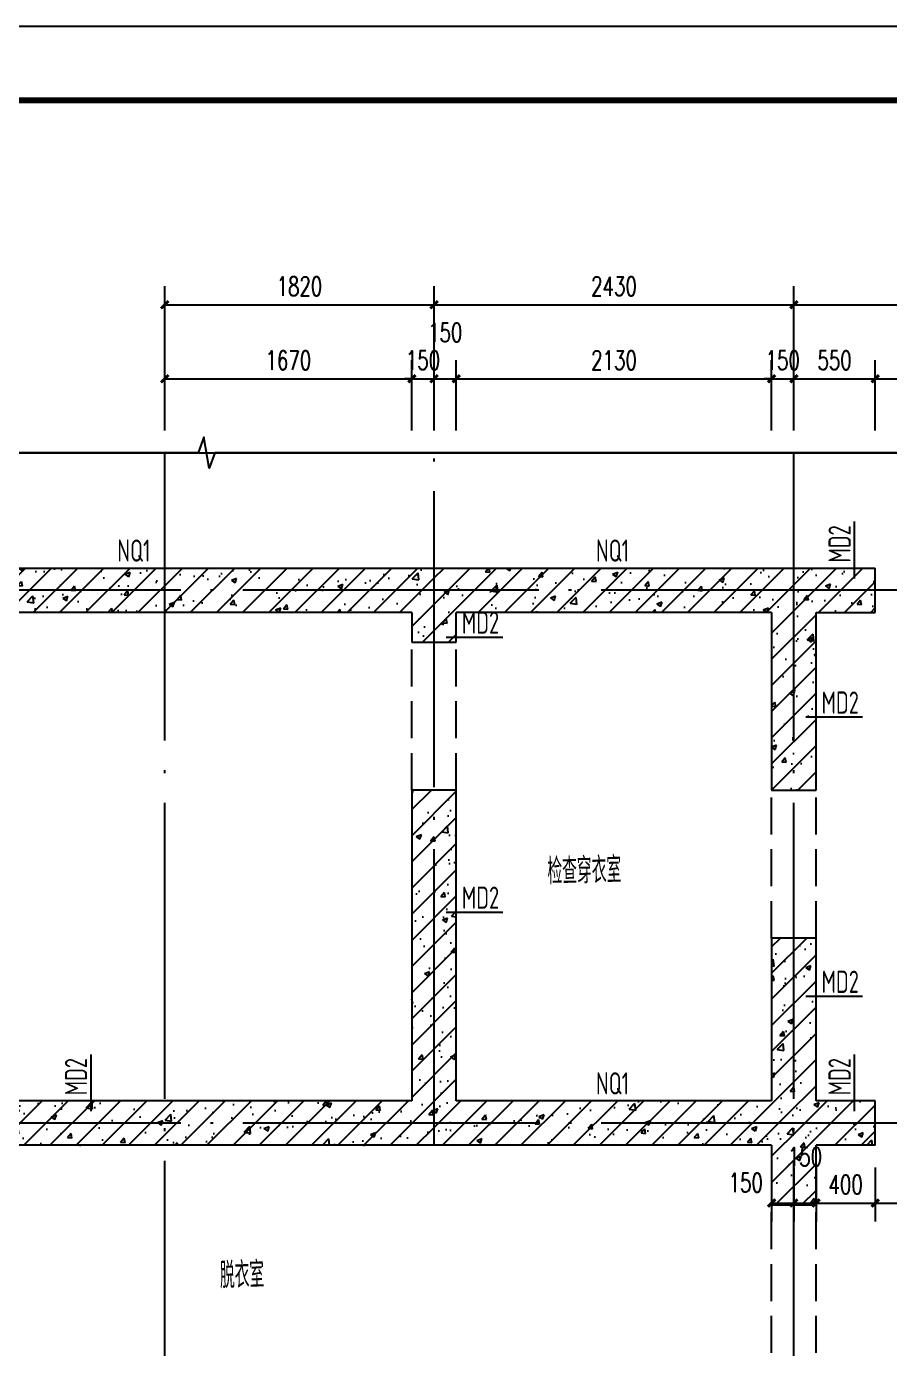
# Model space of a CAD drawing. Extents: x 37906 to 290206, y -18154 to 41246.
# Drawn here: x 132019 to 137850, y 32313 to 41246 of the extents above; entities that cross this region are included whole.
import ezdxf

# ---------------------------------------------------------------- set-up
doc = ezdxf.new("R2010")
doc.units = 0
doc.header["$LTSCALE"] = 1000
doc.header["$MEASUREMENT"] = 0
doc.linetypes.add('__DASH', pattern=[0.35, 0.25, -0.1])
doc.linetypes.add('DOTE', pattern=[2.42, 2, -0.2, 0.02, -0.2])
for name, color, linetype in [('DIM_SYMB', 3, 'Continuous'), ('DOTE', 1, 'DOTE'), ('ECA_TK', 7, 'Continuous'), ('PUB_DIM', 3, 'Continuous'), ('PUB_HATCH', 8, 'Continuous'), ('RF-M', 7, 'Continuous'), ('RF-QT', 30, 'Continuous'), ('TEXT', 7, 'Continuous'), ('tk', 7, 'Continuous')]:
    doc.layers.add(name, color=color, linetype=linetype)
doc.layers.add('RF-WZ', color=110, linetype='Continuous', lineweight=0)
doc.styles.add('8B2_02', font='tssdeng.shx', dxfattribs={"width": 0.6, "bigfont": 'TSSDCHN.shx'})
doc.styles.add('_TCH_DIM_T3', font='SIMPLEX', dxfattribs={"width": 0.705882, "bigfont": 'GBCBIG'})
doc.styles.get("Standard").update_dxf_attribs({"font": 'tssdeng2.shx', "width": 0.7, "bigfont": 'hztxt.shx'})
doc.styles.add('TSSD_Rein', font='tssdeng2.shx', dxfattribs={"width": 0.7, "bigfont": 'tssdchn.shx'})
doc.dimstyles.new('_TCH_ARCH&&50', dxfattribs={"dimtxt": 127.5, "dimasz": 50, "dimexe": 125, "dimexo": 150, "dimgap": 61.25, "dimtad": 1, "dimdec": 0, "dimrnd": 5, "dimzin": 0, "dimdsep": 46, "dimtxsty": '_TCH_DIM_T3', "dimblk": 'ARCHTICK', "dimcen": 0.09, "dimclrt": 7, "dimazin": 2, "dimtfac": 1, "dimtdec": 0, "dimtix": 1, "dimtmove": 2, "dimatfit": 3, "dimfxl": 1, "dimtolj": 1, "dimtzin": 0, "dimarcsym": 0})
pattern_1 = [(45, (-1661801.9, -37604.78), (-88.388348, 88.388348), []), (50, (-1661801.9, -37604.78), (358.63009, -31.376067), [37.5, -412.5]), (355, (-1661801.9, -37604.8), (-69.37567, 376.09607), [30, -330]), (100.4514, (-1661772, -37607.4), (289.25469, 344.71977), [31.870095, -350.571056]), (46.1842, (-1661801.9, -37504.8), (533.62052, -82.75951), [56.25, -618.75]), (96.6356, (-1661757.43, -37511.7), (467.33135, 487.05894), [47.80514, -525.8565]), (351.1842, (-1661801.9, -37504.8), (467.33097, 487.0593), [45, -495]), (21, (-1661751.9, -37529.78), (298.453526, -201.309445), [37.5, -412.5]), (326, (-1661751.9, -37529.8), (121.657666, 362.57502), [30, -330]), (71.4514, (-1661727.03, -37546.56), (420.111314, 161.26525), [31.870095, -350.571056]), (37.5, (-1661801.9, -37604.78), (6.079928, 166.446927), [0, -326, 0, -335, 0, -331.25]), (7.5, (-1661801.9, -37604.78), (131.534769, 197.205856), [0, -191, 0, -318.5, 0, -126.25]), (327.5, (-1661913.4, -37604.78), (266.911218, -11.277436), [0, -125, 0, -390, 0, -517.5]), (317.5, (-1661963.4, -37604.78), (291.593085, 50.05249), [0, -162.5, 0, -259, 0, -367.5])]

# ---------------------------------------------------------------- blocks, each defined once
blk = doc.blocks.new('10B_A1E图框')
at = {"layer": 'ECA_TK'}
blk.add_lwpolyline([(0, 0), (841, 0), (841, 594), (0, 594)], close=True, dxfattribs=at)
at = {"layer": 'ECA_TK', "const_width": 0.8}
blk.add_lwpolyline([(831, 10), (831, 584), (18, 584), (18, 10)], close=True, dxfattribs=at)
blk = doc.blocks.new('_ArchTick')
at = {"color": 0, "linetype": 'ByBlock', "const_width": 0.4}
blk.add_lwpolyline([(-0.5, -0.5), (0.5, 0.5)], dxfattribs=at)
blk = doc.blocks.new('*D370')
at = {"layer": 'Defpoints', "color": 0, "transparency": 16777216}
for p in [(137053.5, 33686.3), (137203.5, 33686.3), (137203.5, 33296.1)]:
    blk.add_point(p, dxfattribs=at)
at = {"layer": 'PUB_DIM', "color": 0, "lineweight": -2, "transparency": 16777216}
for p, q in [((137053.5, 33536.3), (137053.5, 33171.1)), ((137203.5, 33536.3), (137203.5, 33171.1)), ((137053.5, 33296.1), (137203.5, 33296.1))]:
    blk.add_line(p, q, dxfattribs=at)
at = {"layer": 'PUB_DIM', "color": 0, "lineweight": -2, "transparency": 16777216, "xscale": 50, "yscale": 50, "zscale": 50, "rotation": 180}
blk.add_blockref('_ArchTick', (137053.5, 33296.1), dxfattribs=at)
at = {"layer": 'PUB_DIM', "color": 0, "lineweight": -2, "transparency": 16777216, "xscale": 50, "yscale": 50, "zscale": 50}
blk.add_blockref('_ArchTick', (137203.5, 33296.1), dxfattribs=at)
at = {"layer": 'PUB_DIM', "color": 7, "transparency": 16777216, "insert": (136878.5, 33433.6), "char_height": 127.5, "attachment_point": 5, "style": '_TCH_DIM_T3'}
blk.add_mtext('\\A1;150', dxfattribs=at)
blk = doc.blocks.new('*D371')
at = {"layer": 'Defpoints', "color": 0, "transparency": 16777216}
for p in [(137203.5, 33686.3), (137353.5, 33686.3), (137353.5, 33296.1)]:
    blk.add_point(p, dxfattribs=at)
at = {"layer": 'PUB_DIM', "color": 0, "lineweight": -2, "transparency": 16777216}
for p, q in [((137203.5, 33536.3), (137203.5, 33171.1)), ((137353.5, 33536.3), (137353.5, 33171.1)), ((137203.5, 33296.1), (137353.5, 33296.1))]:
    blk.add_line(p, q, dxfattribs=at)
at = {"layer": 'PUB_DIM', "color": 0, "lineweight": -2, "transparency": 16777216, "xscale": 50, "yscale": 50, "zscale": 50, "rotation": 180}
blk.add_blockref('_ArchTick', (137203.5, 33296.1), dxfattribs=at)
at = {"layer": 'PUB_DIM', "color": 0, "lineweight": -2, "transparency": 16777216, "xscale": 50, "yscale": 50, "zscale": 50}
blk.add_blockref('_ArchTick', (137353.5, 33296.1), dxfattribs=at)
at = {"layer": 'PUB_DIM', "color": 7, "transparency": 16777216, "insert": (137278.5, 33608.6), "char_height": 127.5, "attachment_point": 5, "style": '_TCH_DIM_T3'}
blk.add_mtext('\\A1;150', dxfattribs=at)
blk = doc.blocks.new('*D372')
at = {"layer": 'Defpoints', "color": 0, "transparency": 16777216}
for p in [(137353.5, 33686.3), (137753.5, 33686.3), (137753.5, 33296.1)]:
    blk.add_point(p, dxfattribs=at)
at = {"layer": 'PUB_DIM', "color": 0, "lineweight": -2, "transparency": 16777216}
for p, q in [((137353.5, 33536.3), (137353.5, 33171.1)), ((137753.5, 33536.3), (137753.5, 33171.1)), ((137353.5, 33296.1), (137753.5, 33296.1))]:
    blk.add_line(p, q, dxfattribs=at)
at = {"layer": 'PUB_DIM', "color": 0, "lineweight": -2, "transparency": 16777216, "xscale": 50, "yscale": 50, "zscale": 50, "rotation": 180}
blk.add_blockref('_ArchTick', (137353.5, 33296.1), dxfattribs=at)
at = {"layer": 'PUB_DIM', "color": 0, "lineweight": -2, "transparency": 16777216, "xscale": 50, "yscale": 50, "zscale": 50}
blk.add_blockref('_ArchTick', (137753.5, 33296.1), dxfattribs=at)
at = {"layer": 'PUB_DIM', "color": 7, "transparency": 16777216, "insert": (137553.5, 33421.1), "char_height": 127.5, "attachment_point": 5, "style": '_TCH_DIM_T3'}
blk.add_mtext('\\A1;400', dxfattribs=at)
blk = doc.blocks.new('*D373')
at = {"layer": 'Defpoints', "color": 0, "transparency": 16777216}
for p in [(137753.5, 33686.3), (138953.5, 33686.3), (138953.5, 33296.1)]:
    blk.add_point(p, dxfattribs=at)
at = {"layer": 'PUB_DIM', "color": 0, "lineweight": -2, "transparency": 16777216}
for p, q in [((137753.5, 33536.3), (137753.5, 33171.1)), ((138953.5, 33536.3), (138953.5, 33171.1)), ((137753.5, 33296.1), (138953.5, 33296.1))]:
    blk.add_line(p, q, dxfattribs=at)
at = {"layer": 'PUB_DIM', "color": 0, "lineweight": -2, "transparency": 16777216, "xscale": 50, "yscale": 50, "zscale": 50, "rotation": 180}
blk.add_blockref('_ArchTick', (137753.5, 33296.1), dxfattribs=at)
at = {"layer": 'PUB_DIM', "color": 0, "lineweight": -2, "transparency": 16777216, "xscale": 50, "yscale": 50, "zscale": 50}
blk.add_blockref('_ArchTick', (138953.5, 33296.1), dxfattribs=at)
at = {"layer": 'PUB_DIM', "color": 7, "transparency": 16777216, "insert": (138353.5, 33421.1), "char_height": 127.5, "attachment_point": 5, "style": '_TCH_DIM_T3'}
blk.add_mtext('\\A1;1200', dxfattribs=at)
blk = doc.blocks.new('*D438')
at = {"layer": 'Defpoints', "color": 0, "transparency": 16777216}
for p in [(134623.3, 38865.8), (132953.5, 38365.8), (134623.3, 38365.8)]:
    blk.add_point(p, dxfattribs=at)
at = {"layer": 'PUB_DIM', "color": 0, "lineweight": -2, "transparency": 16777216}
for p, q in [((132953.5, 38515.8), (132953.5, 38990.8)), ((134623.3, 38515.8), (134623.3, 38990.8)), ((132953.5, 38865.8), (134623.3, 38865.8))]:
    blk.add_line(p, q, dxfattribs=at)
at = {"layer": 'PUB_DIM', "color": 0, "lineweight": -2, "transparency": 16777216, "xscale": 50, "yscale": 50, "zscale": 50, "rotation": 180}
blk.add_blockref('_ArchTick', (132953.5, 38865.8), dxfattribs=at)
at = {"layer": 'PUB_DIM', "color": 0, "lineweight": -2, "transparency": 16777216, "xscale": 50, "yscale": 50, "zscale": 50}
blk.add_blockref('_ArchTick', (134623.3, 38865.8), dxfattribs=at)
at = {"layer": 'PUB_DIM', "color": 7, "transparency": 16777216, "insert": (133788.4, 38990.8), "char_height": 127.5, "attachment_point": 5, "style": '_TCH_DIM_T3'}
blk.add_mtext('\\A1;1670', dxfattribs=at)
blk = doc.blocks.new('*D439')
at = {"layer": 'Defpoints', "color": 0, "transparency": 16777216}
for p in [(134773.3, 38865.8), (134623.3, 38365.8), (134773.3, 38365.8)]:
    blk.add_point(p, dxfattribs=at)
at = {"layer": 'PUB_DIM', "color": 0, "lineweight": -2, "transparency": 16777216}
for p, q in [((134623.3, 38515.8), (134623.3, 38990.8)), ((134773.3, 38515.8), (134773.3, 38990.8)), ((134623.3, 38865.8), (134573.3, 38865.8)), ((134623.3, 38865.8), (134773.3, 38865.8)), ((134773.3, 38865.8), (134823.3, 38865.8))]:
    blk.add_line(p, q, dxfattribs=at)
at = {"layer": 'PUB_DIM', "color": 0, "lineweight": -2, "transparency": 16777216, "xscale": 50, "yscale": 50, "zscale": 50}
blk.add_blockref('_ArchTick', (134623.3, 38865.8), dxfattribs=at)
at = {"layer": 'PUB_DIM', "color": 0, "lineweight": -2, "transparency": 16777216, "xscale": 50, "yscale": 50, "zscale": 50, "rotation": 180}
blk.add_blockref('_ArchTick', (134773.3, 38865.8), dxfattribs=at)
at = {"layer": 'PUB_DIM', "color": 7, "transparency": 16777216, "insert": (134698.3, 38990.8), "char_height": 127.5, "attachment_point": 5, "style": '_TCH_DIM_T3'}
blk.add_mtext('\\A1;150', dxfattribs=at)
blk = doc.blocks.new('*D440')
at = {"layer": 'Defpoints', "color": 0, "transparency": 16777216}
for p in [(134923.3, 38865.8), (134773.3, 38365.8), (134923.3, 38365.8)]:
    blk.add_point(p, dxfattribs=at)
at = {"layer": 'PUB_DIM', "color": 0, "lineweight": -2, "transparency": 16777216}
for p, q in [((134773.3, 38515.8), (134773.3, 38990.8)), ((134923.3, 38515.8), (134923.3, 38990.8)), ((134773.3, 38865.8), (134923.3, 38865.8))]:
    blk.add_line(p, q, dxfattribs=at)
at = {"layer": 'PUB_DIM', "color": 0, "lineweight": -2, "transparency": 16777216, "xscale": 50, "yscale": 50, "zscale": 50, "rotation": 180}
blk.add_blockref('_ArchTick', (134773.3, 38865.8), dxfattribs=at)
at = {"layer": 'PUB_DIM', "color": 0, "lineweight": -2, "transparency": 16777216, "xscale": 50, "yscale": 50, "zscale": 50}
blk.add_blockref('_ArchTick', (134923.3, 38865.8), dxfattribs=at)
at = {"layer": 'PUB_DIM', "color": 7, "transparency": 16777216, "insert": (134848.3, 39178.3), "char_height": 127.5, "attachment_point": 5, "style": '_TCH_DIM_T3'}
blk.add_mtext('\\A1;150', dxfattribs=at)
blk = doc.blocks.new('*D441')
at = {"layer": 'Defpoints', "color": 0, "transparency": 16777216}
for p in [(137053.5, 38865.8), (134923.3, 38365.8), (137053.5, 38365.8)]:
    blk.add_point(p, dxfattribs=at)
at = {"layer": 'PUB_DIM', "color": 0, "lineweight": -2, "transparency": 16777216}
for p, q in [((134923.3, 38515.8), (134923.3, 38990.8)), ((137053.5, 38515.8), (137053.5, 38990.8)), ((134923.3, 38865.8), (137053.5, 38865.8))]:
    blk.add_line(p, q, dxfattribs=at)
at = {"layer": 'PUB_DIM', "color": 0, "lineweight": -2, "transparency": 16777216, "xscale": 50, "yscale": 50, "zscale": 50, "rotation": 180}
blk.add_blockref('_ArchTick', (134923.3, 38865.8), dxfattribs=at)
at = {"layer": 'PUB_DIM', "color": 0, "lineweight": -2, "transparency": 16777216, "xscale": 50, "yscale": 50, "zscale": 50}
blk.add_blockref('_ArchTick', (137053.5, 38865.8), dxfattribs=at)
at = {"layer": 'PUB_DIM', "color": 7, "transparency": 16777216, "insert": (135988.4, 38990.8), "char_height": 127.5, "attachment_point": 5, "style": '_TCH_DIM_T3'}
blk.add_mtext('\\A1;2130', dxfattribs=at)
blk = doc.blocks.new('*D442')
at = {"layer": 'Defpoints', "color": 0, "transparency": 16777216}
for p in [(137203.5, 38865.8), (137053.5, 38365.8), (137203.5, 38365.8)]:
    blk.add_point(p, dxfattribs=at)
at = {"layer": 'PUB_DIM', "color": 0, "lineweight": -2, "transparency": 16777216}
for p, q in [((137053.5, 38515.8), (137053.5, 38990.8)), ((137203.5, 38515.8), (137203.5, 38990.8)), ((137053.5, 38865.8), (137003.5, 38865.8)), ((137053.5, 38865.8), (137203.5, 38865.8)), ((137203.5, 38865.8), (137253.5, 38865.8))]:
    blk.add_line(p, q, dxfattribs=at)
at = {"layer": 'PUB_DIM', "color": 0, "lineweight": -2, "transparency": 16777216, "xscale": 50, "yscale": 50, "zscale": 50}
blk.add_blockref('_ArchTick', (137053.5, 38865.8), dxfattribs=at)
at = {"layer": 'PUB_DIM', "color": 0, "lineweight": -2, "transparency": 16777216, "xscale": 50, "yscale": 50, "zscale": 50, "rotation": 180}
blk.add_blockref('_ArchTick', (137203.5, 38865.8), dxfattribs=at)
at = {"layer": 'PUB_DIM', "color": 7, "transparency": 16777216, "insert": (137128.5, 38990.8), "char_height": 127.5, "attachment_point": 5, "style": '_TCH_DIM_T3'}
blk.add_mtext('\\A1;150', dxfattribs=at)
blk = doc.blocks.new('*D443')
at = {"layer": 'Defpoints', "color": 0, "transparency": 16777216}
for p in [(137753.9, 38865.8), (137203.5, 38365.8), (137753.9, 38365.8)]:
    blk.add_point(p, dxfattribs=at)
at = {"layer": 'PUB_DIM', "color": 0, "lineweight": -2, "transparency": 16777216}
for p, q in [((137203.5, 38515.8), (137203.5, 38990.8)), ((137753.9, 38515.8), (137753.9, 38990.8)), ((137203.5, 38865.8), (137753.9, 38865.8))]:
    blk.add_line(p, q, dxfattribs=at)
at = {"layer": 'PUB_DIM', "color": 0, "lineweight": -2, "transparency": 16777216, "xscale": 50, "yscale": 50, "zscale": 50, "rotation": 180}
blk.add_blockref('_ArchTick', (137203.5, 38865.8), dxfattribs=at)
at = {"layer": 'PUB_DIM', "color": 0, "lineweight": -2, "transparency": 16777216, "xscale": 50, "yscale": 50, "zscale": 50}
blk.add_blockref('_ArchTick', (137753.9, 38865.8), dxfattribs=at)
at = {"layer": 'PUB_DIM', "color": 7, "transparency": 16777216, "insert": (137478.7, 38990.8), "char_height": 127.5, "attachment_point": 5, "style": '_TCH_DIM_T3'}
blk.add_mtext('\\A1;550', dxfattribs=at)
blk = doc.blocks.new('*D444')
at = {"layer": 'Defpoints', "color": 0, "transparency": 16777216}
for p in [(138953.9, 38865.8), (137753.9, 38365.8), (138953.9, 38365.8)]:
    blk.add_point(p, dxfattribs=at)
at = {"layer": 'PUB_DIM', "color": 0, "lineweight": -2, "transparency": 16777216}
for p, q in [((137753.9, 38515.8), (137753.9, 38990.8)), ((138953.9, 38515.8), (138953.9, 38990.8)), ((137753.9, 38865.8), (138953.9, 38865.8))]:
    blk.add_line(p, q, dxfattribs=at)
at = {"layer": 'PUB_DIM', "color": 0, "lineweight": -2, "transparency": 16777216, "xscale": 50, "yscale": 50, "zscale": 50, "rotation": 180}
blk.add_blockref('_ArchTick', (137753.9, 38865.8), dxfattribs=at)
at = {"layer": 'PUB_DIM', "color": 0, "lineweight": -2, "transparency": 16777216, "xscale": 50, "yscale": 50, "zscale": 50}
blk.add_blockref('_ArchTick', (138953.9, 38865.8), dxfattribs=at)
at = {"layer": 'PUB_DIM', "color": 7, "transparency": 16777216, "insert": (138353.9, 38990.8), "char_height": 127.5, "attachment_point": 5, "style": '_TCH_DIM_T3'}
blk.add_mtext('\\A1;1200', dxfattribs=at)
blk = doc.blocks.new('*D448')
at = {"layer": 'Defpoints', "color": 0, "transparency": 16777216}
for p in [(134773.3, 39365.8), (132953.5, 38365.8), (134773.3, 38365.8)]:
    blk.add_point(p, dxfattribs=at)
at = {"layer": 'PUB_DIM', "color": 0, "lineweight": -2, "transparency": 16777216}
for p, q in [((132953.5, 38515.8), (132953.5, 39490.8)), ((134773.3, 38515.8), (134773.3, 39490.8)), ((132953.5, 39365.8), (134773.3, 39365.8))]:
    blk.add_line(p, q, dxfattribs=at)
at = {"layer": 'PUB_DIM', "color": 0, "lineweight": -2, "transparency": 16777216, "xscale": 50, "yscale": 50, "zscale": 50, "rotation": 180}
blk.add_blockref('_ArchTick', (132953.5, 39365.8), dxfattribs=at)
at = {"layer": 'PUB_DIM', "color": 0, "lineweight": -2, "transparency": 16777216, "xscale": 50, "yscale": 50, "zscale": 50}
blk.add_blockref('_ArchTick', (134773.3, 39365.8), dxfattribs=at)
at = {"layer": 'PUB_DIM', "color": 7, "transparency": 16777216, "insert": (133863.4, 39490.8), "char_height": 127.5, "attachment_point": 5, "style": '_TCH_DIM_T3'}
blk.add_mtext('\\A1;1820', dxfattribs=at)
blk = doc.blocks.new('*D449')
at = {"layer": 'Defpoints', "color": 0, "transparency": 16777216}
for p in [(137203.5, 39365.8), (134773.3, 38365.8), (137203.5, 38365.8)]:
    blk.add_point(p, dxfattribs=at)
at = {"layer": 'PUB_DIM', "color": 0, "lineweight": -2, "transparency": 16777216}
for p, q in [((134773.3, 38515.8), (134773.3, 39490.8)), ((137203.5, 38515.8), (137203.5, 39490.8)), ((134773.3, 39365.8), (137203.5, 39365.8))]:
    blk.add_line(p, q, dxfattribs=at)
at = {"layer": 'PUB_DIM', "color": 0, "lineweight": -2, "transparency": 16777216, "xscale": 50, "yscale": 50, "zscale": 50, "rotation": 180}
blk.add_blockref('_ArchTick', (134773.3, 39365.8), dxfattribs=at)
at = {"layer": 'PUB_DIM', "color": 0, "lineweight": -2, "transparency": 16777216, "xscale": 50, "yscale": 50, "zscale": 50}
blk.add_blockref('_ArchTick', (137203.5, 39365.8), dxfattribs=at)
at = {"layer": 'PUB_DIM', "color": 7, "transparency": 16777216, "insert": (135988.4, 39490.8), "char_height": 127.5, "attachment_point": 5, "style": '_TCH_DIM_T3'}
blk.add_mtext('\\A1;2430', dxfattribs=at)
blk = doc.blocks.new('*D450')
at = {"layer": 'Defpoints', "color": 0, "transparency": 16777216}
for p in [(139603.5, 39365.8), (137203.5, 38365.8), (139603.5, 38365.8)]:
    blk.add_point(p, dxfattribs=at)
at = {"layer": 'PUB_DIM', "color": 0, "lineweight": -2, "transparency": 16777216}
for p, q in [((137203.5, 38515.8), (137203.5, 39490.8)), ((139603.5, 38515.8), (139603.5, 39490.8)), ((137203.5, 39365.8), (139603.5, 39365.8))]:
    blk.add_line(p, q, dxfattribs=at)
at = {"layer": 'PUB_DIM', "color": 0, "lineweight": -2, "transparency": 16777216, "xscale": 50, "yscale": 50, "zscale": 50, "rotation": 180}
blk.add_blockref('_ArchTick', (137203.5, 39365.8), dxfattribs=at)
at = {"layer": 'PUB_DIM', "color": 0, "lineweight": -2, "transparency": 16777216, "xscale": 50, "yscale": 50, "zscale": 50}
blk.add_blockref('_ArchTick', (139603.5, 39365.8), dxfattribs=at)
at = {"layer": 'PUB_DIM', "color": 7, "transparency": 16777216, "insert": (138403.5, 39490.8), "char_height": 127.5, "attachment_point": 5, "style": '_TCH_DIM_T3'}
blk.add_mtext('\\A1;2400', dxfattribs=at)

msp = doc.modelspace()

# ---------------------------------------------------------------- hatches: boundary and pattern name
at = {"layer": 'PUB_HATCH'}
h = msp.add_hatch(dxfattribs=at)
h.set_pattern_fill('钢筋混凝土', color=256, scale=50, style=0)
h.set_pattern_definition(pattern_1)
h.paths.add_polyline_path([(134773.6, 37386.3), (134774.3, 37586.3), (130450.4, 37586.3), (130595, 37286.3), (134623.3, 37286.3)])
h = msp.add_hatch(dxfattribs=at)
h.set_pattern_fill('钢筋混凝土', color=256, scale=50, style=0)
h.set_pattern_definition(pattern_1)
h.paths.add_polyline_path([(137203.5, 37386.3), (137203.5, 37586.3), (134774.3, 37586.3), (134773.6, 37386.3), (134923.3, 37286.3), (137053.5, 37286.3)])
h = msp.add_hatch(dxfattribs=at)
h.set_pattern_fill('钢筋混凝土', color=256, scale=50, style=0)
h.set_pattern_definition(pattern_1)
h.paths.add_polyline_path([(137353.5, 37286.3), (137753.9, 37286.3), (137753.9, 37586.3), (137203.5, 37586.3), (137203.5, 37386.3)])
h = msp.add_hatch(dxfattribs=at)
h.set_pattern_fill('钢筋混凝土', color=256, scale=50, style=0)
h.set_pattern_definition(pattern_1)
h.paths.add_polyline_path([(134623.3, 37286.3), (134623.3, 37086.3), (134923.3, 37086.3), (134923.3, 37286.3), (134773.6, 37386.3)])
h = msp.add_hatch(dxfattribs=at)
h.set_pattern_fill('钢筋混凝土', color=256, scale=50, style=0)
h.set_pattern_definition(pattern_1)
h.paths.add_polyline_path([(137053.5, 37286.3), (137053.5, 36086.3), (137353.5, 36086.3), (137353.5, 37286.3), (137203.5, 37386.3)])
h = msp.add_hatch(dxfattribs=at)
h.set_pattern_fill('钢筋混凝土', color=256, scale=50, style=0)
h.set_pattern_definition(pattern_1)
h.paths.add_polyline_path([(134923.3, 33986.3), (134923.3, 36086.3), (134623.3, 36086.3), (134623.3, 33986.3), (134773.6, 33886.3)])
h = msp.add_hatch(dxfattribs=at)
h.set_pattern_fill('钢筋混凝土', color=256, scale=50, style=0)
h.set_pattern_definition(pattern_1)
h.paths.add_polyline_path([(137353.5, 33986.3), (137353.5, 35086.3), (137053.5, 35086.3), (137053.5, 33986.3), (137203.5, 33836.3)])
h = msp.add_hatch(dxfattribs=at)
h.set_pattern_fill('钢筋混凝土', color=256, scale=50, style=0)
h.set_pattern_definition(pattern_1)
h.paths.add_polyline_path([(134623.3, 33986.3), (131074.3, 33986.3), (131074.3, 33686.3), (134774.3, 33686.3), (134773.6, 33886.3)])
h = msp.add_hatch(dxfattribs=at)
h.set_pattern_fill('钢筋混凝土', color=256, scale=50, style=0)
h.set_pattern_definition(pattern_1)
h.paths.add_polyline_path([(137203.5, 33836.3), (137053.5, 33986.3), (134923.3, 33986.3), (134773.6, 33886.3), (134774.3, 33686.3), (137053.5, 33686.3)])
h = msp.add_hatch(dxfattribs=at)
h.set_pattern_fill('钢筋混凝土', color=256, scale=50, style=0)
h.set_pattern_definition(pattern_1)
h.paths.add_polyline_path([(137353.5, 33686.3), (137753.5, 33686.3), (137753.5, 33986.3), (137353.5, 33986.3), (137203.5, 33836.3)])
h = msp.add_hatch(dxfattribs=at)
h.set_pattern_fill('钢筋混凝土', color=256, scale=50, style=0)
h.set_pattern_definition(pattern_1)
h.paths.add_polyline_path([(137053.5, 33686.3), (137053.5, 33283.4), (137353.5, 33283.4), (137353.5, 33686.3), (137203.5, 33836.3)])

# ---------------------------------------------------------------- linework, layer by layer
for p, q in [((137612.1, 37900.1), (137612.1, 37516.9)), ((135237.1, 37118.3, 0), (134853.9, 37118.3, 0)), ((137667.3, 36578), (137284.1, 36578)), ((135237.1, 35259.9, 0), (134853.9, 35259.9, 0)), ((137667.3, 34691.4), (137284.1, 34691.4)), ((132453.6, 34300.1), (132453.6, 33916.9)), ((137611.7, 34300.1), (137611.7, 33916.9))]:
    msp.add_line(p, q)
msp.add_lwpolyline([(126149.6, 38365.8), (140321.7, 38365.8), (140321.7, 26740.8), (126149.6, 26740.8), (126149.6, 38365.8)])
at = {"layer": 'DIM_SYMB'}
msp.add_lwpolyline([(140621.7, 38365.8), (133291.9, 38365.8), (133253.7, 38260.8), (133216.7, 38470.8), (133179.4, 38365.8), (125849.6, 38365.8)], dxfattribs=at)
at = {"layer": 'DOTE'}
for p, q in [((132953.5, 26740.8), (132953.5, 38365.8)), ((134773.3, 33686.3), (134773.3, 38365.8)), ((137203.5, 26740.8), (137203.5, 38365.8)), ((140321.7, 37436.3), (126149.6, 37436.3)), ((140321.7, 33836.3), (126149.6, 33836.3))]:
    msp.add_line(p, q, dxfattribs=at)
at = {"layer": 'RF-M', "linetype": '__DASH'}
for p, q in [((134623.3, 36086.3, 0), (134623.3, 37086.3, 0)), ((134923.3, 36086.3, 0), (134923.3, 37086.3, 0)), ((137053.5, 35086.3, 0), (137053.5, 36086.3, 0)), ((137353.5, 35086.3, 0), (137353.5, 36086.3, 0)), ((137053.5, 32283.4, 0), (137053.5, 33283.4, 0)), ((137353.5, 32283.4, 0), (137353.5, 33283.4, 0))]:
    msp.add_line(p, q, dxfattribs=at)
at = {"layer": 'RF-QT'}
for p, q in [((130450.4, 37586.3), (137753.9, 37586.3)), ((137753.9, 37286.3), (137753.9, 37586.3)), ((134623.3, 37286.3), (130595, 37286.3)), ((134623.3, 37286.3), (134623.3, 37086.3)), ((134923.3, 37086.3), (134923.3, 37286.3)), ((137053.5, 37286.3), (134923.3, 37286.3)), ((137053.5, 37286.3), (137053.5, 36086.3)), ((137353.5, 36086.3), (137353.5, 37286.3)), ((137353.5, 37286.3), (137753.9, 37286.3)), ((134623.3, 37086.3), (134923.3, 37086.3)), ((134923.3, 36086.3), (134623.3, 36086.3)), ((134623.3, 36086.3), (134623.3, 33986.3)), ((134923.3, 33986.3), (134923.3, 36086.3)), ((137053.5, 36086.3), (137353.5, 36086.3)), ((137353.5, 35086.3), (137053.5, 35086.3)), ((137053.5, 35086.3), (137053.5, 33986.3)), ((137353.5, 33986.3), (137353.5, 35086.3)), ((134623.3, 33986.3), (131074.3, 33986.3)), ((137053.5, 33986.3), (134923.3, 33986.3)), ((137753.5, 33986.3), (137353.5, 33986.3)), ((137753.5, 33686.3), (137753.5, 33986.3)), ((137053.5, 33686.3), (131074.3, 33686.3)), ((137053.5, 33686.3), (137053.5, 33283.4)), ((137353.5, 33283.4), (137353.5, 33686.3)), ((137753.5, 33686.3), (137353.5, 33686.3)), ((137053.5, 33283.4), (137353.5, 33283.4))]:
    msp.add_line(p, q, dxfattribs=at)

# ---------------------------------------------------------------- block references
at = {"layer": 'tk', "xscale": 50, "yscale": 50, "zscale": 50}
msp.add_blockref('10B_A1E图框', (122006.2, 11546.3), dxfattribs=at)

# ---------------------------------------------------------------- texts
at = {"width": 0.7}
for p in [(137587.5, 37623.3), (132429, 34023.3), (137587.1, 34023.3)]:
    msp.add_text('MD2', height=150, rotation=90, dxfattribs=at).set_placement(p)
for p in [(134960.3, 37142.9, 0), (137390.5, 36602.6), (134960.3, 35284.5, 0), (137390.5, 34716)]:
    msp.add_text('MD2', height=150, dxfattribs=at).set_placement(p)
at = {"layer": 'RF-WZ', "style": '8B2_02', "width": 0.6}
for s, p in [('检查穿衣室', (135541.2, 35449.4)), ('脱衣室', (133328.2, 32719.7))]:
    msp.add_text(s, height=175, rotation=1.46741, dxfattribs=at).set_placement(p)
at = {"layer": 'TEXT', "color": 4, "ltscale": 100, "style": 'TSSD_Rein', "width": 0.7}
for p in [(132633.2, 37629.6), (135866.6, 37629.6), (135866.6, 34029.6)]:
    msp.add_text('NQ1', height=150, dxfattribs=at).set_placement(p)

# ---------------------------------------------------------------- dimensions: what is measured, and where the dimension line sits
at = {"layer": 'PUB_DIM'}
for p1, p2, distance, picture, middle in [((132953.5, 38365.8), (134773.3, 38365.8), 1000, '*D448', (133863.4, 39490.8)), ((134773.3, 38365.8), (137203.5, 38365.8), 1000, '*D449', (135988.4, 39490.8)), ((137203.5, 38365.8), (139603.5, 38365.8), 1000, '*D450', (138403.5, 39490.8)), ((132953.5, 38365.8), (134623.3, 38365.8), 500, '*D438', (133788.4, 38990.8)), ((134623.3, 38365.8), (134773.3, 38365.8), 500, '*D439', (134698.3, 38990.8)), ((134923.3, 38365.8), (137053.5, 38365.8), 500, '*D441', (135988.4, 38990.8)), ((137053.5, 38365.8), (137203.5, 38365.8), 500, '*D442', (137128.5, 38990.8)), ((137203.5, 38365.8), (137753.9, 38365.8), 500, '*D443', (137478.7, 38990.8)), ((137753.9, 38365.8), (138953.9, 38365.8), 500, '*D444', (138353.9, 38990.8)), ((137353.5, 33686.3), (137753.5, 33686.3), -390.1, '*D372', (137553.5, 33421.1)), ((137753.5, 33686.3), (138953.5, 33686.3), -390.1, '*D373', (138353.5, 33421.1))]:
    dim = msp.add_aligned_dim(p1=p1, p2=p2, distance=distance, dimstyle='_TCH_ARCH&&50', dxfattribs=at)
    dim.commit()
    dim.dimension.update_dxf_attribs({"geometry": picture, "text_midpoint": middle})
for base, p1, p2, angle, picture, middle in [((134923.3, 38865.8), (134773.3, 38365.8), (134923.3, 38365.8), 0, '*D440', (134848.3, 39178.3)), ((137203.5, 33296.1), (137053.5, 33686.3), (137203.5, 33686.3), 360, '*D370', (136878.5, 33433.6)), ((137353.5, 33296.1), (137203.5, 33686.3), (137353.5, 33686.3), 360, '*D371', (137278.5, 33608.6))]:
    dim = msp.add_linear_dim(base=base, p1=p1, p2=p2, angle=angle, dimstyle='_TCH_ARCH&&50', dxfattribs=at)
    dim.commit()
    dim.dimension.update_dxf_attribs({"geometry": picture, "text_midpoint": middle, "dimtype": 161})

doc.saveas('drawing.dxf')
